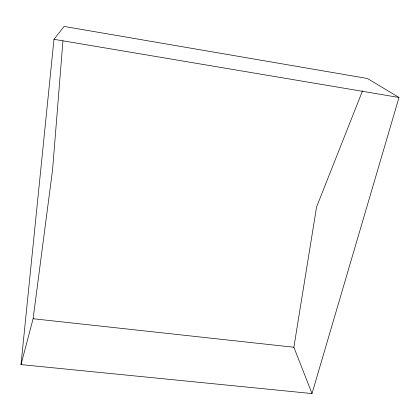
<?xml version="1.0" encoding="UTF-8"?>
<svg xmlns="http://www.w3.org/2000/svg" width="420" height="420" viewBox="0 0 420 420"><rect width="100%" height="100%" fill="white"/><g stroke="black" fill="none" stroke-linecap="round" stroke-linejoin="round"><path stroke-width="0.63" d="M62.953 40.761L52.579 169.743L33.112 318.728L21 364.602L312.007 393.566L399 97.472L367.411 78.487L64.108 26.434L53.98 39.317L21 364.602M312.007 393.566L293.869 347.251L316.57 206.997L362.591 90.668M33.112 318.728L293.869 347.251M53.98 39.317L399 97.472"/></g></svg>
